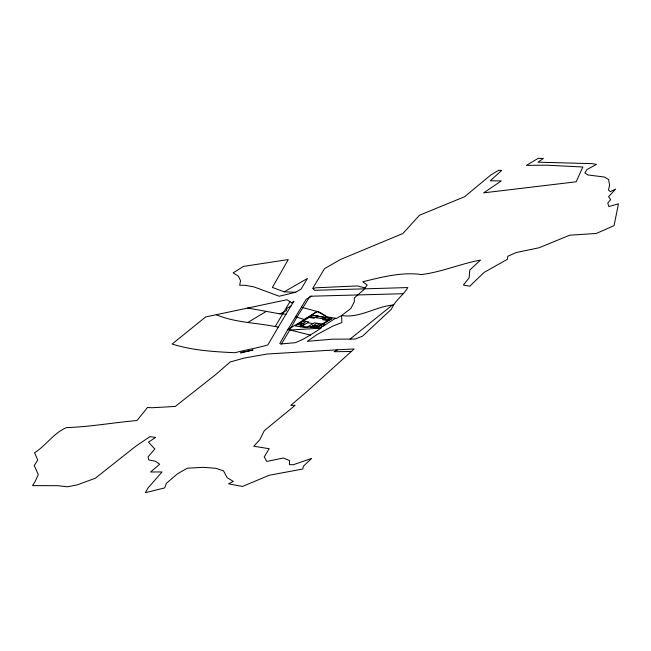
<?xml version="1.0" encoding="UTF-8"?>
<svg xmlns="http://www.w3.org/2000/svg" width="651" height="651" viewBox="0 0 651 651"><rect width="100%" height="100%" fill="white"/><g stroke="black" fill="none" stroke-linecap="round" stroke-linejoin="round"><path stroke-width="0.98" d="M393.741 304.79L391.275 309.306L362.558 336.144L355.194 339.049L332.547 339.187L307.305 341.311L316.931 334.59L332.783 326.118L341.873 322.546L341.612 315.507L350.856 308.452L354.347 301.738L354.282 297.995L363.404 290.02L367.18 285.048L362.745 281.777C381.763 277.114 401.879 271.793 421.49 274.567C441.655 272.053 460.534 263.761 480.511 260.083L469.81 270.01L469.151 277.774L463.398 285.057L469.745 286.212L484.075 272.427L507.365 259.301L507.87 256.234L516.064 252.588L539.036 247.779L569.698 235.214L596.308 233.457L614.064 225.645L618.45 203.82L608.856 206.579L607.749 202.998L610.662 199.613L608.555 196.692L615.667 189.091L610.296 191.663L608.539 190.084L609.596 185.014L608.571 179.489L604.51 177.048L587.902 174.956L584.883 172.995L586.901 169.577L596.511 164.426L592.044 163.645L537.978 162.18L543.349 158.51L538.239 158.315L526.399 165.378L546.441 165.183L582.865 166.99L576.159 181.8L483.677 192.851L501.278 180.929L490.26 180.783L501.726 170.391L498.625 170.293L490.642 175.086L464.611 196.732L419.513 215.212L402.936 233.473L340.579 259.44L324.515 268.66L312.749 288.352L314.579 290.313L407.827 287.563C404.068 294.049 397.737 298.614 393.741 304.79L392.195 305.14C374.903 306.955 359.433 318.445 341.612 315.507L336.429 318.42L326.981 316.874L317.338 311.552L288.124 329.52L310.324 335.07L321.106 328.161L289.76 330.049L287.897 329.447L279.792 343.484L280.5 344.013L295.424 342.678L302.788 339.423L310.324 335.07M278.319 327.022L267.895 344.9C257.178 348.098 245.858 349.888 234.954 352.728C213.764 351.719 192.558 350.45 172.116 344.045L205.61 316.98L286.936 299.72L292.576 303.301L278.319 327.022L275.202 326.533C255.566 322.66 234.897 322.587 216.213 314.726M289.98 301.649L275.202 326.533M281.468 343.891L289.76 330.049M311.772 296.197L310.185 296.262L309.258 297.556L296.905 317.175L290.964 327.77L287.897 329.447L306.23 299.216L311.772 296.197L403.213 293.715M350.075 339.081L392.195 305.14M326.981 316.874L319.722 312.22L316.956 311.447L304.375 319.519L295.611 316.809M319.812 328.242L335.501 318.266M300.396 325.012L306.198 321.439M300.266 326.761L304.758 323.995L299.842 323.165M317.476 316.174L314.059 318.282L309.135 317.444M316.435 317.704L318.754 316.272M322.953 318.811L325.272 317.379M310.942 327.014L313.457 325.467L318.38 326.297M326.167 317.647L322.75 319.747L327.681 320.585M311.259 326.851L317.07 323.278M313.977 327.315L319.779 323.742M317.81 326.656L331.099 318.477M316.687 327.77L322.497 324.198M247.974 322.367L266.137 311.479M291.03 305.905L286.993 308.289L286.302 310.771L279.922 313.863L247.665 308.013M295.717 292.25L301.055 289.109L307.418 278.49L284.178 291.835L272.395 287.425L288.255 259.57L243.507 266.397L233.139 272.867L238.372 276.122L240.544 280.719L239.658 285.252L245.093 285.309L253.996 286.896L279.255 296.238L295.717 292.25L284.178 291.835M337.6 349.799L267.073 354.022L244.141 358.074L230.137 362.005L216.01 374.317L175.282 406.444L151.732 407.762L147.517 407.469L136.979 420.546C113.453 422.548 90.147 426.885 66.524 427.585C53.651 432.964 46.14 445.455 34.552 452.811L37.774 460.07L34.243 465.53L38.279 474.571L35.138 481.52L32.55 485.613L57.793 485.695L67.533 486.793L77.298 484.857L95.339 478.233L135.506 446.44L149.893 436.658L155.646 437.448L148.461 442.11L154.816 449.027L148.046 456.896L148.762 459.94L155.467 461.258L159.682 464.244L150.609 471.999L162.066 471.942L147.989 488.006L145.417 492.685L164.638 487.908L166.42 483.294L177.332 473.936L187.219 468.232L202.86 467.345L215.611 468.248L223.505 470.868L227.158 477.679L233.327 481.39L228.534 483.839L242.449 486.468L269.075 475.303L302.788 469.005L303.399 466.214L311.666 458.394L293.389 464.708L289.402 464.668L289.573 460.566L283.356 458.011L266.731 461.453L264.233 456.807L269.229 448.71L253.76 446.244L259.716 439.848L264.298 430.693L295.106 405.329L290.769 405.386L307.793 390.803L354.136 348.96L337.617 349.774L334.175 351.703L351.32 351.499M313.131 288.775L315.45 287.815L357.391 285.927L365.016 287.905M279.922 313.863L286.049 314.173M307.597 322.709L313.025 323.628M303.106 325.476L297.678 324.548L303.488 320.976L308.916 321.903L301.787 326.281L307.223 327.201L314.352 322.823L325.215 324.662L319.405 328.234L308.541 326.395M316.956 311.447L301.429 307.215M293.788 301.283L292.576 303.301L291.851 302.829L293.788 301.283M241.342 352.329L240.585 352.988L253.093 350.026L241.342 352.329M312.236 315.174L309.909 316.598L329.471 319.91L331.79 318.485L312.236 315.174M312.561 315.344L295.351 325.923L303.919 327.372L319.055 326.59L331.994 318.632L312.561 315.344"/></g></svg>
